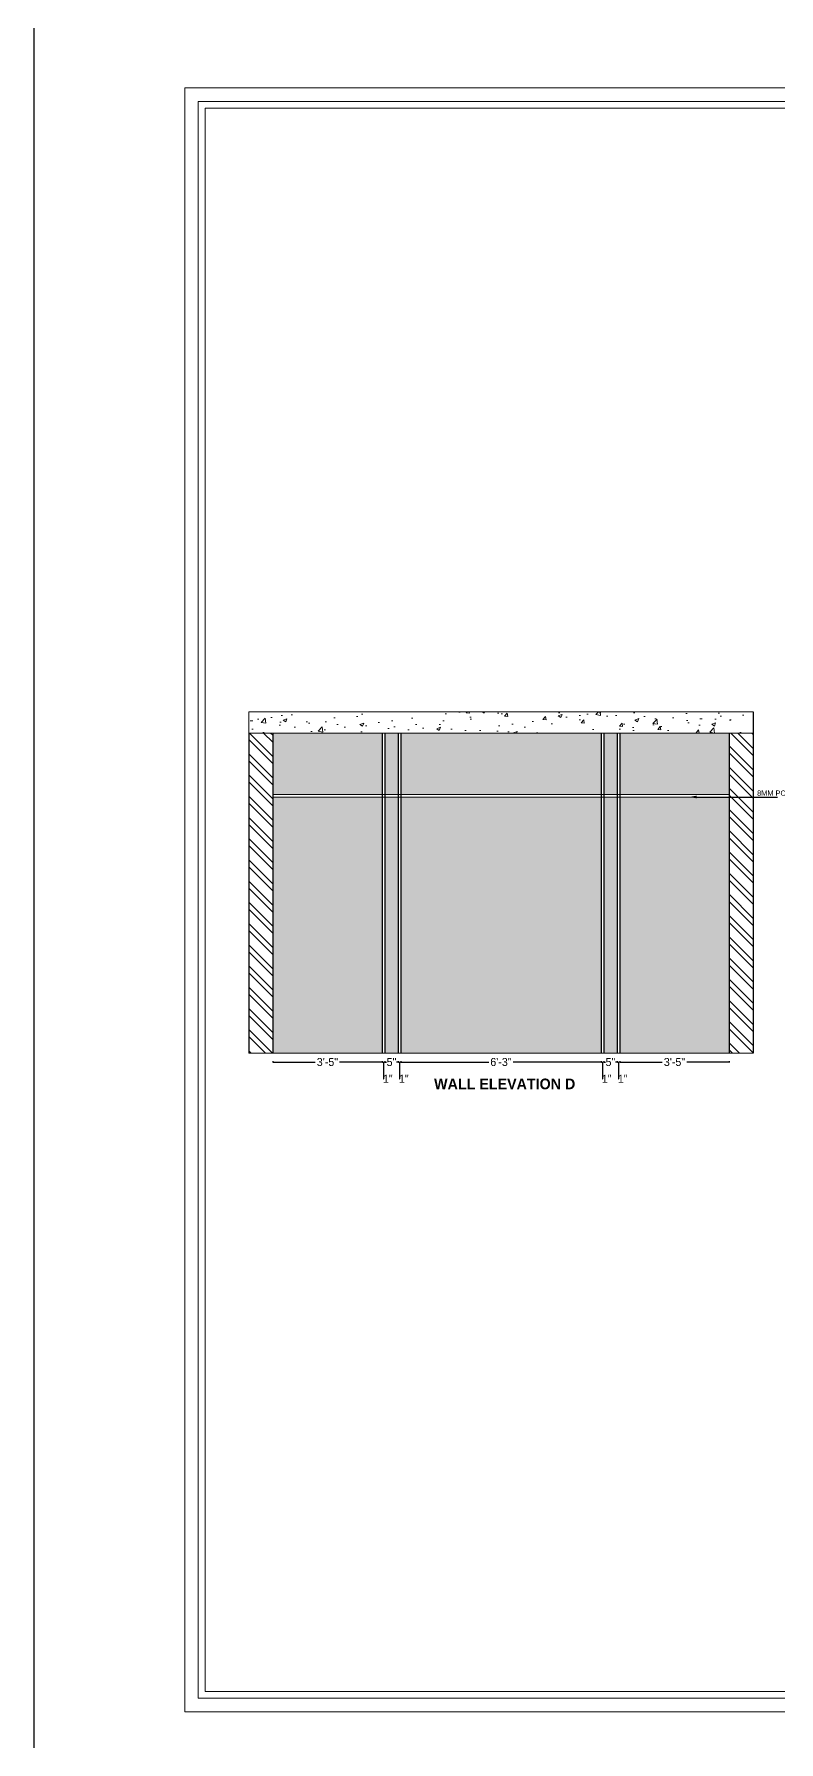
# Model space of a CAD drawing. Header units: inches. Extents: x 15448 to 46480, y -8154 to 0.
# Drawn here: x 21909 to 22188, y -5003 to -4363 of the extents above; entities that cross this region are included whole.
import ezdxf
from ezdxf import colors
from ezdxf.entities.mleader import LeaderData, LeaderLine
from ezdxf.math import Vec2, Vec3

# ---------------------------------------------------------------- set-up
doc = ezdxf.new("R2010")
doc.units = ezdxf.units.IN
doc.header["$MEASUREMENT"] = 0
doc.layers.add('furni', color=253, linetype='Continuous')
doc.layers.add('IEL-HATCH-002', color=7, linetype='Continuous')
doc.styles.add('b.k', font='verdana.ttf')
doc.styles.add('HEMI', font='stylu.ttf')
doc.styles.get("Standard").update_dxf_attribs({"font": 'arial.ttf'})
doc.dimstyles.new('STANDARD$0', dxfattribs={"dimscale": 0, "dimtxt": 6, "dimasz": 3, "dimexe": 2, "dimexo": 2, "dimgap": 0, "dimtad": 0, "dimtih": 1, "dimtoh": 1, "dimdec": 1, "dimzin": 0, "dimdsep": 46, "dimlunit": 4, "dimtxsty": 'b.k', "dimcen": 2.5, "dimclrd": 256, "dimclre": 256, "dimclrt": 256, "dimadec": 0, "dimazin": 0, "dimtfac": 1, "dimtdec": 1, "dimtofl": 0, "dimtmove": 2, "dimatfit": 2, "dimfxl": 1, "dimfrac": 2, "dimtolj": 1, "dimtzin": 0, "dimlwd": 9, "dimlwe": 9, "dimarcsym": 0})

# ---------------------------------------------------------------- blocks, each defined once
blk = doc.blocks.new('*D671')
at = {"color": 254, "lineweight": -2, "transparency": 16777216}
for p, q in [((21997.96, -4747.97), (21997.96, -4748.43)), ((22038.96, -4747.97), (22038.96, -4748.43))]:
    blk.add_line(p, q, dxfattribs=at)
at = {"color": 5, "lineweight": -2, "transparency": 16777216}
for p, q in [((21998.14, -4748.25), (22013.88, -4748.25)), ((22038.78, -4748.25), (22023.04, -4748.25))]:
    blk.add_line(p, q, dxfattribs=at)
at = {"color": 5, "transparency": 16777216}
for points in [[(21998.14, -4748.22), (21998.14, -4748.28), (21997.96, -4748.25)], [(22038.78, -4748.22), (22038.78, -4748.28), (22038.96, -4748.25)]]:
    blk.add_solid(points, dxfattribs=at)
at = {"layer": 'Defpoints', "color": 0, "transparency": 16777216}
for p in [(21997.96, -4744.97), (22038.96, -4744.97), (22038.96, -4748.25)]:
    blk.add_point(p, dxfattribs=at)
at = {"color": 5, "lineweight": 5, "transparency": 16777216, "insert": (22018.46, -4748.25), "char_height": 3, "attachment_point": 5, "style": 'HEMI'}
blk.add_mtext('\\A1;3\'-5"', dxfattribs=at)
blk = doc.blocks.new('*D672')
at = {"color": 254, "lineweight": -2, "transparency": 16777216}
for p, q in [((22038.96, -4747.97), (22038.96, -4748.43)), ((22039.96, -4747.97), (22039.96, -4748.43))]:
    blk.add_line(p, q, dxfattribs=at)
at = {"color": 5, "lineweight": -2, "transparency": 16777216}
for p, q in [((22039.14, -4748.25), (22039.78, -4748.25)), ((22039.46, -4748.25), (22039.46, -4754.54)), ((22039.46, -4754.54), (22039.64, -4754.54))]:
    blk.add_line(p, q, dxfattribs=at)
at = {"color": 5, "transparency": 16777216}
for points in [[(22039.14, -4748.22), (22039.14, -4748.28), (22038.96, -4748.25)], [(22039.78, -4748.22), (22039.78, -4748.28), (22039.96, -4748.25)]]:
    blk.add_solid(points, dxfattribs=at)
at = {"layer": 'Defpoints', "color": 0, "transparency": 16777216}
for p in [(22038.96, -4744.97), (22039.96, -4744.97), (22039.96, -4748.25)]:
    blk.add_point(p, dxfattribs=at)
at = {"color": 5, "lineweight": 5, "transparency": 16777216, "insert": (22041.06, -4754.54), "char_height": 3, "attachment_point": 5, "style": 'HEMI'}
blk.add_mtext('\\A1;1"', dxfattribs=at)
blk = doc.blocks.new('*D673')
at = {"color": 254, "lineweight": -2, "transparency": 16777216}
for p, q in [((22039.96, -4747.97), (22039.96, -4748.43)), ((22044.96, -4747.97), (22044.96, -4748.43))]:
    blk.add_line(p, q, dxfattribs=at)
at = {"color": 5, "lineweight": -2, "transparency": 16777216}
for p, q in [((22040.14, -4748.25), (22040.56, -4748.25)), ((22044.78, -4748.25), (22044.35, -4748.25))]:
    blk.add_line(p, q, dxfattribs=at)
at = {"color": 5, "transparency": 16777216}
for points in [[(22040.14, -4748.22), (22040.14, -4748.28), (22039.96, -4748.25)], [(22044.78, -4748.22), (22044.78, -4748.28), (22044.96, -4748.25)]]:
    blk.add_solid(points, dxfattribs=at)
at = {"layer": 'Defpoints', "color": 0, "transparency": 16777216}
for p in [(22039.96, -4744.97), (22044.96, -4744.97), (22044.96, -4748.25)]:
    blk.add_point(p, dxfattribs=at)
at = {"color": 5, "lineweight": 5, "transparency": 16777216, "insert": (22042.46, -4748.25), "char_height": 3, "attachment_point": 5, "style": 'HEMI'}
blk.add_mtext('\\A1;5"', dxfattribs=at)
blk = doc.blocks.new('*D674')
at = {"color": 254, "lineweight": -2, "transparency": 16777216}
for p, q in [((22044.96, -4747.97), (22044.96, -4748.43)), ((22045.96, -4747.97), (22045.96, -4748.43))]:
    blk.add_line(p, q, dxfattribs=at)
at = {"color": 5, "lineweight": -2, "transparency": 16777216}
for p, q in [((22045.14, -4748.25), (22045.78, -4748.25)), ((22045.46, -4748.25), (22045.46, -4754.54)), ((22045.46, -4754.54), (22045.64, -4754.54))]:
    blk.add_line(p, q, dxfattribs=at)
at = {"color": 5, "transparency": 16777216}
for points in [[(22045.14, -4748.22), (22045.14, -4748.28), (22044.96, -4748.25)], [(22045.78, -4748.22), (22045.78, -4748.28), (22045.96, -4748.25)]]:
    blk.add_solid(points, dxfattribs=at)
at = {"layer": 'Defpoints', "color": 0, "transparency": 16777216}
for p in [(22044.96, -4744.97), (22045.96, -4744.97), (22045.96, -4748.25)]:
    blk.add_point(p, dxfattribs=at)
at = {"color": 5, "lineweight": 5, "transparency": 16777216, "insert": (22047.06, -4754.54), "char_height": 3, "attachment_point": 5, "style": 'HEMI'}
blk.add_mtext('\\A1;1"', dxfattribs=at)
blk = doc.blocks.new('*D675')
at = {"color": 254, "lineweight": -2, "transparency": 16777216}
for p, q in [((22045.96, -4747.97), (22045.96, -4748.43)), ((22120.96, -4747.97), (22120.96, -4748.43))]:
    blk.add_line(p, q, dxfattribs=at)
at = {"color": 5, "lineweight": -2, "transparency": 16777216}
for p, q in [((22046.14, -4748.25), (22078.91, -4748.25)), ((22120.78, -4748.25), (22088, -4748.25))]:
    blk.add_line(p, q, dxfattribs=at)
at = {"color": 5, "transparency": 16777216}
for points in [[(22046.14, -4748.22), (22046.14, -4748.28), (22045.96, -4748.25)], [(22120.78, -4748.22), (22120.78, -4748.28), (22120.96, -4748.25)]]:
    blk.add_solid(points, dxfattribs=at)
at = {"layer": 'Defpoints', "color": 0, "transparency": 16777216}
for p in [(22045.96, -4744.97), (22120.96, -4744.97), (22120.96, -4748.25)]:
    blk.add_point(p, dxfattribs=at)
at = {"color": 5, "lineweight": 5, "transparency": 16777216, "insert": (22083.46, -4748.25), "char_height": 3, "attachment_point": 5, "style": 'HEMI'}
blk.add_mtext('\\A1;6\'-3"', dxfattribs=at)
blk = doc.blocks.new('*D676')
at = {"color": 254, "lineweight": -2, "transparency": 16777216}
for p, q in [((22120.96, -4747.97), (22120.96, -4748.43)), ((22121.96, -4747.97), (22121.96, -4748.43))]:
    blk.add_line(p, q, dxfattribs=at)
at = {"color": 5, "lineweight": -2, "transparency": 16777216}
for p, q in [((22121.14, -4748.25), (22121.78, -4748.25)), ((22121.46, -4748.25), (22121.46, -4754.54)), ((22121.46, -4754.54), (22121.64, -4754.54))]:
    blk.add_line(p, q, dxfattribs=at)
at = {"color": 5, "transparency": 16777216}
for points in [[(22121.14, -4748.22), (22121.14, -4748.28), (22120.96, -4748.25)], [(22121.78, -4748.22), (22121.78, -4748.28), (22121.96, -4748.25)]]:
    blk.add_solid(points, dxfattribs=at)
at = {"layer": 'Defpoints', "color": 0, "transparency": 16777216}
for p in [(22120.96, -4744.97), (22121.96, -4744.97), (22121.96, -4748.25)]:
    blk.add_point(p, dxfattribs=at)
at = {"color": 5, "lineweight": 5, "transparency": 16777216, "insert": (22123.06, -4754.54), "char_height": 3, "attachment_point": 5, "style": 'HEMI'}
blk.add_mtext('\\A1;1"', dxfattribs=at)
blk = doc.blocks.new('*D677')
at = {"color": 254, "lineweight": -2, "transparency": 16777216}
for p, q in [((22121.96, -4747.97), (22121.96, -4748.43)), ((22126.96, -4747.97), (22126.96, -4748.43))]:
    blk.add_line(p, q, dxfattribs=at)
at = {"color": 5, "lineweight": -2, "transparency": 16777216}
for p, q in [((22122.14, -4748.25), (22122.56, -4748.25)), ((22126.78, -4748.25), (22126.35, -4748.25))]:
    blk.add_line(p, q, dxfattribs=at)
at = {"color": 5, "transparency": 16777216}
for points in [[(22122.14, -4748.22), (22122.14, -4748.28), (22121.96, -4748.25)], [(22126.78, -4748.22), (22126.78, -4748.28), (22126.96, -4748.25)]]:
    blk.add_solid(points, dxfattribs=at)
at = {"layer": 'Defpoints', "color": 0, "transparency": 16777216}
for p in [(22121.96, -4744.97), (22126.96, -4744.97), (22126.96, -4748.25)]:
    blk.add_point(p, dxfattribs=at)
at = {"color": 5, "lineweight": 5, "transparency": 16777216, "insert": (22124.46, -4748.25), "char_height": 3, "attachment_point": 5, "style": 'HEMI'}
blk.add_mtext('\\A1;5"', dxfattribs=at)
blk = doc.blocks.new('*D678')
at = {"color": 254, "lineweight": -2, "transparency": 16777216}
for p, q in [((22126.96, -4747.97), (22126.96, -4748.43)), ((22127.96, -4747.97), (22127.96, -4748.43))]:
    blk.add_line(p, q, dxfattribs=at)
at = {"color": 5, "lineweight": -2, "transparency": 16777216}
for p, q in [((22127.14, -4748.25), (22127.78, -4748.25)), ((22127.46, -4748.25), (22127.46, -4754.54)), ((22127.46, -4754.54), (22127.64, -4754.54))]:
    blk.add_line(p, q, dxfattribs=at)
at = {"color": 5, "transparency": 16777216}
for points in [[(22127.14, -4748.22), (22127.14, -4748.28), (22126.96, -4748.25)], [(22127.78, -4748.22), (22127.78, -4748.28), (22127.96, -4748.25)]]:
    blk.add_solid(points, dxfattribs=at)
at = {"layer": 'Defpoints', "color": 0, "transparency": 16777216}
for p in [(22126.96, -4744.97), (22127.96, -4744.97), (22127.96, -4748.25)]:
    blk.add_point(p, dxfattribs=at)
at = {"color": 5, "lineweight": 5, "transparency": 16777216, "insert": (22129.06, -4754.54), "char_height": 3, "attachment_point": 5, "style": 'HEMI'}
blk.add_mtext('\\A1;1"', dxfattribs=at)
blk = doc.blocks.new('*D679')
at = {"color": 254, "lineweight": -2, "transparency": 16777216}
for p, q in [((22127.96, -4747.97), (22127.96, -4748.43)), ((22168.96, -4747.97), (22168.96, -4748.43))]:
    blk.add_line(p, q, dxfattribs=at)
at = {"color": 5, "lineweight": -2, "transparency": 16777216}
for p, q in [((22128.14, -4748.25), (22143.88, -4748.25)), ((22168.78, -4748.25), (22153.04, -4748.25))]:
    blk.add_line(p, q, dxfattribs=at)
at = {"color": 5, "transparency": 16777216}
for points in [[(22128.14, -4748.22), (22128.14, -4748.28), (22127.96, -4748.25)], [(22168.78, -4748.22), (22168.78, -4748.28), (22168.96, -4748.25)]]:
    blk.add_solid(points, dxfattribs=at)
at = {"layer": 'Defpoints', "color": 0, "transparency": 16777216}
for p in [(22127.96, -4744.97), (22168.96, -4744.97), (22168.96, -4748.25)]:
    blk.add_point(p, dxfattribs=at)
at = {"color": 5, "lineweight": 5, "transparency": 16777216, "insert": (22148.46, -4748.25), "char_height": 3, "attachment_point": 5, "style": 'HEMI'}
blk.add_mtext('\\A1;3\'-5"', dxfattribs=at)

msp = doc.modelspace()

# ---------------------------------------------------------------- hatches: boundary and pattern name
at = {"layer": 'IEL-HATCH-002', "lineweight": 5, "true_color": 0x636466, "transparency": 33554687}
h = msp.add_hatch(dxfattribs=at)
h.set_pattern_fill('AR-CONC', color=251, scale=2)
h.set_pattern_definition([(50, (2487.59, -905.929), (14.3452037, -1.255043), [1.5, -16.5]), (355, (2487.59, -905.929), (-2.775027, 15.043843), [1.2, -13.2]), (100.451444, (2488.785, -906.033), (11.570177, 13.7888), [1.274804, -14.022842]), (46.1842, (2487.59, -901.929), (21.344827, -3.310386), [2.25, -24.75]), (96.63564, (2489.369, -902.205), (18.693239, 19.482372), [1.912207, -21.034275]), (351.18416, (2487.59, -901.93), (18.69324, 19.482372), [1.8, -19.8]), (21, (2489.59, -902.929), (11.938141, -8.052378), [1.5, -16.5]), (326, (2489.59, -902.929), (4.866307, 14.503001), [1.2, -13.2]), (71.451445, (2490.585, -903.6), (16.804448, 6.450623), [1.274804, -14.022842]), (37.5, (2487.59, -905.929), (0.2431971, 6.6578771), [0, -13.04, 0, -13.4, 0, -13.25]), (7.5, (2487.59, -905.929), (5.2613907, 7.8882342), [0, -7.64, 0, -12.74, 0, -5.05]), (327.5, (2483.13, -905.929), (10.6764487, -0.4510974), [0, -5, 0, -15.6, 0, -20.7]), (317.5, (2481.13, -905.929), (11.6637234, 2.0020996), [0, -6.5, 0, -10.36, 0, -14.7])])
h.paths.add_polyline_path([(22174.96, -4624.97), (22174.96, -4616.97), (21988.96, -4616.97), (21988.96, -4624.97)])
at = {"layer": 'IEL-HATCH-002', "lineweight": 5, "transparency": 33554687}
h = msp.add_hatch(dxfattribs=at)
h.set_pattern_fill('ANSI32', color=1, scale=15, angle=90)
h.set_pattern_definition([(135, (5039.7393, -1742.498), (-3.9774756, -3.9774756), []), (135, (5039.7393, -1739.846), (-3.9774756, -3.9774756), [])])
h.paths.add_polyline_path([(21997.96, -4624.97), (21988.96, -4624.97), (21988.96, -4744.97), (21997.96, -4744.97)])
h.paths.add_polyline_path([(22177.96, -4648.9), (22168.96, -4648.9), (22168.96, -4744.97), (22177.96, -4744.97)])
h.paths.add_polyline_path([(22177.96, -4624.97), (22168.96, -4624.97), (22168.96, -4648.9), (22177.96, -4648.9)])
at = {"layer": 'IEL-HATCH-002', "true_color": 0xf2ebe4, "transparency": 33554687}
h = msp.add_hatch(color=7, dxfattribs=at)
h.dxf.hatch_style = 1
h.paths.add_polyline_path([(22038.96, -4648.97), (21997.96, -4648.97), (21997.96, -4744.97), (22038.96, -4744.97)])
h.paths.add_polyline_path([(22038.96, -4624.97), (21997.96, -4624.97), (21997.96, -4647.97), (22038.96, -4647.97)])
h.paths.add_polyline_path([(22044.96, -4624.97), (22039.96, -4624.97), (22039.96, -4647.97), (22044.96, -4647.97)])
h.paths.add_polyline_path([(22044.96, -4648.97), (22039.96, -4648.97), (22039.96, -4744.97), (22044.96, -4744.97)])
h.paths.add_polyline_path([(22120.96, -4648.97), (22045.96, -4648.97), (22045.96, -4744.97), (22120.96, -4744.97)])
h.paths.add_polyline_path([(22120.96, -4624.97), (22045.96, -4624.97), (22045.96, -4647.97), (22120.96, -4647.97)])
h.paths.add_polyline_path([(22126.96, -4624.97), (22121.96, -4624.97), (22121.96, -4647.97), (22126.96, -4647.97)])
h.paths.add_polyline_path([(22126.96, -4648.97), (22121.96, -4648.97), (22121.96, -4744.97), (22126.96, -4744.97)])
h.paths.add_polyline_path([(22168.96, -4648.97), (22127.96, -4648.97), (22127.96, -4744.97), (22168.96, -4744.97)])
h.paths.add_polyline_path([(22168.96, -4624.97), (22127.96, -4624.97), (22127.96, -4647.97), (22168.96, -4647.97)])

# ---------------------------------------------------------------- linework, layer by layer
at = {"lineweight": 5}
for p, q in [((21988.96, -4616.97), (22177.96, -4616.97)), ((21988.96, -4624.97), (21988.96, -4616.97)), ((21988.96, -4624.97), (22177.96, -4624.97)), ((21988.96, -4744.97), (22177.96, -4744.97))]:
    msp.add_line(p, q, dxfattribs=at)
for p, q in [((22177.96, -4616.97), (22177.96, -4744.97)), ((21988.96, -4624.97), (21988.96, -4744.97)), ((21997.96, -4624.97), (21997.96, -4744.97)), ((22168.96, -4624.97), (22168.96, -4744.97))]:
    msp.add_line(p, q)
at = {"color": 43, "true_color": 0xc6a88b}
for p, q in [((22038.96, -4624.97), (22038.96, -4744.97)), ((22039.96, -4624.97), (22039.96, -4744.97)), ((22044.96, -4624.97), (22044.96, -4744.97)), ((22045.96, -4624.97), (22045.96, -4744.97)), ((22120.96, -4624.97), (22120.96, -4744.97)), ((22121.96, -4624.97), (22121.96, -4744.97)), ((22126.96, -4624.97), (22126.96, -4744.97)), ((22127.96, -4624.97), (22127.96, -4744.97))]:
    msp.add_line(p, q, dxfattribs=at)
at = {"color": 43, "lineweight": 5, "true_color": 0xc6a88b}
for p, q in [((21997.96, -4647.97), (22168.96, -4647.97)), ((21997.96, -4648.97), (22168.96, -4648.97))]:
    msp.add_line(p, q, dxfattribs=at)
at = {"color": 3, "lineweight": 30}
msp.add_lwpolyline([(21908.61, -3474.73), (27667.62, -3474.73), (27667.62, -7501.88), (21908.61, -7501.88)], close=True, dxfattribs=at)
at = {"layer": 'furni', "color": 18, "lineweight": 5, "true_color": 0x000000}
for points in [[(21965.02, -4991.83), (21965.02, -4383.07), (22816.92, -4383.07), (22816.92, -4991.83)], [(21970.09, -4986.76), (21970.09, -4388.14), (22811.85, -4388.14), (22811.85, -4986.76)], [(21972.63, -4984.22), (21972.63, -4390.68), (22809.31, -4390.68), (22809.31, -4984.22)]]:
    msp.add_lwpolyline(points, close=True, dxfattribs=at)

# ---------------------------------------------------------------- texts
at = {"color": 152, "lineweight": 5, "true_color": 0x2776bb, "insert": (22205.04, -4646.45), "char_height": 2, "width": 31.8144, "attachment_point": 3, "rotation": 0.00944, "style": 'HEMI'}
msp.add_mtext('8MM POP GROOVE', dxfattribs=at)
at = {"color": 1, "lineweight": 5, "insert": (22125.44, -4754.45), "char_height": 4, "width": 81.1585, "attachment_point": 3, "rotation": 0.00944, "style": 'HEMI'}
msp.add_mtext('\\pxqc;{\\fStylus BT|b1|i0|c0|p34;WALL ELEVATION D}', dxfattribs=at)

# ---------------------------------------------------------------- dimensions: what is measured, and where the dimension line sits
at = {"lineweight": 5}
for base, p1, p2, picture, middle in [((22038.96, -4748.25), (21997.96, -4744.97), (22038.96, -4744.97), '*D671', (22018.46, -4748.25)), ((22039.96, -4748.25), (22038.96, -4744.97), (22039.96, -4744.97), '*D672', (22039.73, -4754.54)), ((22044.96, -4748.25), (22039.96, -4744.97), (22044.96, -4744.97), '*D673', (22042.46, -4748.25)), ((22045.96, -4748.25), (22044.96, -4744.97), (22045.96, -4744.97), '*D674', (22045.73, -4754.54)), ((22120.96, -4748.25), (22045.96, -4744.97), (22120.96, -4744.97), '*D675', (22083.46, -4748.25)), ((22121.96, -4748.25), (22120.96, -4744.97), (22121.96, -4744.97), '*D676', (22121.73, -4754.54)), ((22126.96, -4748.25), (22121.96, -4744.97), (22126.96, -4744.97), '*D677', (22124.46, -4748.25)), ((22127.96, -4748.25), (22126.96, -4744.97), (22127.96, -4744.97), '*D678', (22127.73, -4754.54)), ((22168.96, -4748.25), (22127.96, -4744.97), (22168.96, -4744.97), '*D679', (22148.46, -4748.25))]:
    dim = msp.add_linear_dim(base=base, p1=p1, p2=p2, dimstyle='STANDARD$0', override={"dimscale": 1, "dimtxt": 3, "dimasz": 0.18, "dimexe": 0.18, "dimexo": 3, "dimgap": 0.09, "dimdec": 0, "dimtxsty": 'HEMI', "dimcen": 0.09, "dimclrd": 5, "dimclre": 254, "dimclrt": 5, "dimtdec": 0, "dimtmove": 1, "dimatfit": 3, "dimfxl": 0.03937, "dimfrac": 0, "dimlwd": 65534, "dimlwe": 65534, "dimarcsym": 1}, dxfattribs=at)
    dim.commit()
    dim.dimension.update_dxf_attribs({"geometry": picture, "text_midpoint": middle})

# ---------------------------------------------------------------- leaders
at = {"color": 152, "lineweight": 5, "true_color": 0x2776bb}
ml = msp.add_multileader_mtext('Standard', dxfattribs=at)
ml.set_content('', color=(39, 118, 187))
ml.set_leader_properties()
ml.build(insert=Vec2(0, 0))
ml.multileader.update_dxf_attribs({"text_right_attachment_type": 6, "dogleg_length": 0.36, "arrow_head_size": 3})
ctx = ml.context
ctx.base_point, ctx.char_height, ctx.arrow_head_size, ctx.landing_gap_size, ctx.plane_origin = Vec3(22187.1, -4648.9), 0.18, 3, 0.09, Vec3(22137.73, -4648.9)
ctx.right_attachment = 6
notes = []
notes.append((ctx, [(0, (1, 1, 0), (22186.74, -4648.9), (1, 0), 0.36, [(0, [(22153.76, -4648.9)], 0, [])])]))
ctx.mtext.insert, ctx.mtext.flow_direction = Vec3(22187.19, -4648.81), 5
for ctx, leaders in notes:
    for number, flags, end, landing, length, lines in leaders:
        leader = LeaderData()
        leader.index, (leader.has_last_leader_line, leader.has_dogleg_vector, leader.attachment_direction) = number, flags
        leader.last_leader_point, leader.dogleg_vector, leader.dogleg_length = Vec3(end), Vec3(landing), length
        for number, points, colour, breaks in lines:
            line = LeaderLine()
            line.index, line.vertices, line.color, line.breaks = number, Vec3.list(points), colors.encode_raw_color(colour), breaks
            leader.lines.append(line)
        ctx.leaders.append(leader)

doc.saveas('drawing.dxf')
